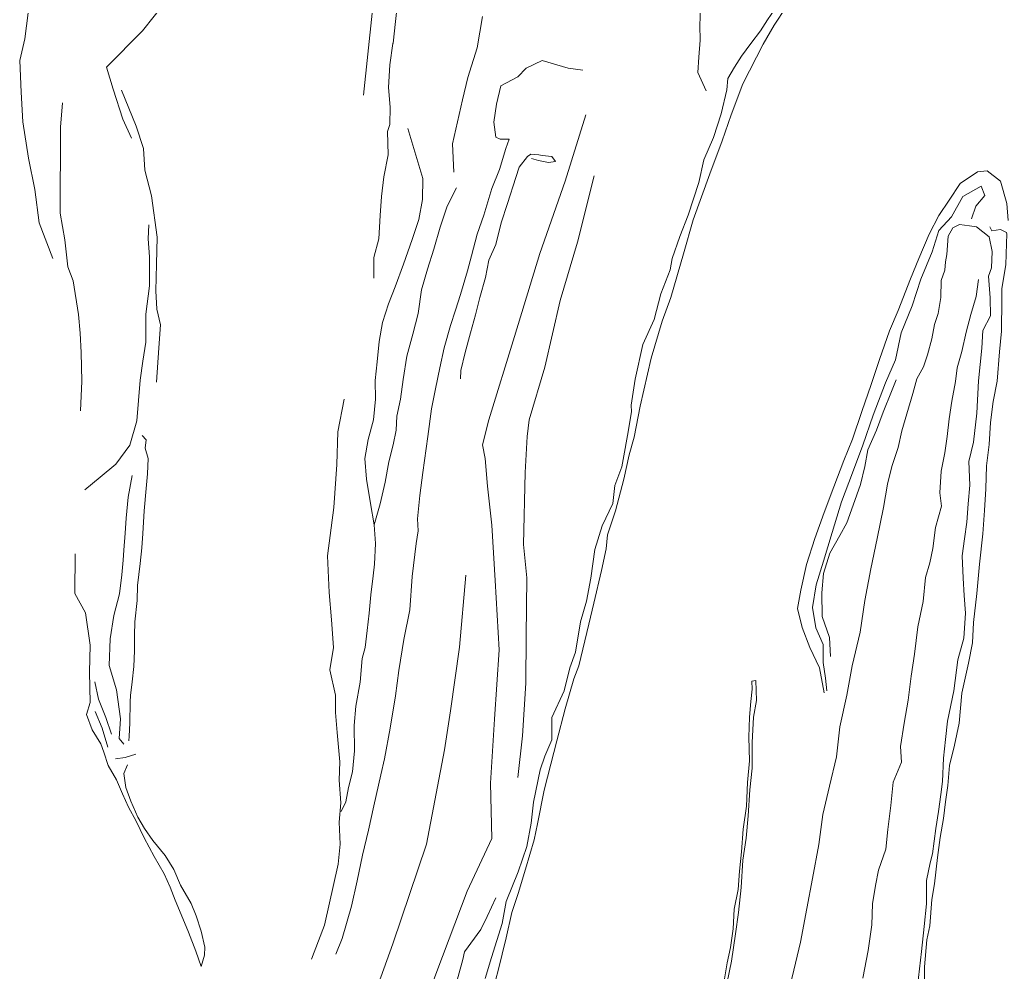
# Model space of a CAD drawing. Extents: x 683321 to 688873, y 7661944 to 7668387.
# Drawn here: x 686663.3 to 686841.5, y 7666101.9 to 7666273.6 of the extents above; entities that cross this region are included whole.
import ezdxf

# ---------------------------------------------------------------- set-up
doc = ezdxf.new("R2010")
doc.units = 0
doc.header["$MEASUREMENT"] = 0
doc.layers.add('01 CRESTA_Line', color=3, linetype='Continuous', lineweight=20)

msp = doc.modelspace()

# ---------------------------------------------------------------- linework, layer by layer
at = {"layer": '01 CRESTA_Line'}
for points in [[(686748.31, 7666097.51, 4074.71), (686749.53, 7666102.18, 4075.1), (686750.98, 7666108.1, 4075.59), (686752.05, 7666112.66, 4075.84), (686753.17, 7666116.09, 4076.38), (686754.49, 7666120.49, 4076.72), (686756.03, 7666125.78, 4077.32), (686756.63, 7666128.63, 4077.65), (686757.85, 7666134.69, 4078.3), (686759.08, 7666139.38, 4078.48), (686760.12, 7666143.59, 4078.9), (686761.66, 7666149.4, 4079.37), (686763.2, 7666154.78, 4079.95), (686764.07, 7666157.15, 4080.4), (686765.18, 7666161.62, 4080.63), (686765.88, 7666164.62, 4080.93), (686766.79, 7666168.46, 4081.49), (686768.17, 7666174.31, 4082.04), (686769.01, 7666178.2, 4082.54), (686769.28, 7666180.77, 4082.91), (686770.68, 7666185.05, 4083.49), (686772.22, 7666190.76, 4084.17), (686773.18, 7666195.16, 4084.29), (686774.06, 7666198.39, 4084.68), (686775.15, 7666203.96, 4085.21), (686777.15, 7666212.62, 4085.91), (686779.09, 7666219.27, 4086.51), (686780.7, 7666223.54, 4087.13), (686782.97, 7666231.45, 4087.74), (686784.69, 7666237.56, 4088.52), (686787.73, 7666245.85, 4089.17), (686789.92, 7666251.81, 4089.6), (686791.56, 7666256.47, 4090.43), (686793.68, 7666262.06, 4090.65), (686797.32, 7666269.21, 4091.01), (686799.33, 7666272.63, 4091.42), (686803.77, 7666279.47, 4091.68)], [(686683.45, 7666252.28, 4051.18), (686681.9, 7666255.69, 4051.24), (686680.19, 7666261.14, 4051.59), (686678.97, 7666265.11, 4051.7), (686685.46, 7666271.64, 4050.58), (686689.66, 7666276.93, 4050.31)], [(686727.16, 7666227.01, 4060.36), (686727.14, 7666230.76, 4060.27), (686728.06, 7666234.11, 4060.32), (686728.31, 7666238.31, 4060.23), (686728.56, 7666241.78, 4060.21), (686728.93, 7666245.3, 4060.17), (686729.74, 7666249.29, 4060.52), (686729.64, 7666253.46, 4060.24), (686730.05, 7666254.77, 4060.21), (686730.08, 7666257.87, 4059.92), (686729.8, 7666261.43, 4060.09), (686730.06, 7666265.52, 4060.11), (686730.59, 7666269.34, 4060.34), (686730.66, 7666269.42, 4060.36), (686731.05, 7666273.31, 4060.33), (686731.42, 7666276.52, 4060.3)], [(686799.41, 7666275.52, 4091.18), (686798.13, 7666273.59, 4091.08), (686796.85, 7666271.65, 4090.99), (686795.12, 7666269.34, 4090.76), (686793.39, 7666267.04, 4090.54), (686792.16, 7666265.05, 4090.42), (686790.94, 7666263.06, 4090.3), (686790.75, 7666261.02, 4090.35), (686789.74, 7666256.65, 4090), (686788.4, 7666252.4, 4089.47), (686786.64, 7666248.36, 4089.19), (686785.72, 7666244.26, 4088.81), (686783.78, 7666238.42, 4088.35), (686782.28, 7666234.57, 4087.96), (686780.92, 7666230.6, 4087.61), (686780.59, 7666228.56, 4087.4), (686778.9, 7666224.19, 4086.98), (686777.66, 7666219.57, 4086.33), (686775.62, 7666215.06, 4086.12), (686774.24, 7666208.83, 4085.46), (686773.54, 7666204.11, 4084.95), (686773.62, 7666202.96, 4085.05), (686772.87, 7666198.69, 4084.57), (686772.18, 7666194.97, 4084.22), (686771.87, 7666192.99, 4084.18), (686770.61, 7666189.63, 4083.79), (686770.25, 7666186.39, 4083.51), (686768.33, 7666182.37, 4082.79), (686767.01, 7666178.08, 4082.36), (686766.28, 7666172.91, 4081.71), (686765.5, 7666168.78, 4081.2), (686764.41, 7666165.07, 4080.89), (686763.47, 7666159.61, 4080.38), (686762.49, 7666156.75, 4080.11), (686761.44, 7666152.65, 4079.79), (686759.25, 7666147.83, 4079.33), (686759.26, 7666143.81, 4078.81), (686758, 7666140.83, 4078.54), (686757.11, 7666138.37, 4078.49), (686755.95, 7666132.56, 4077.88), (686755.48, 7666128.76, 4077.43), (686754.71, 7666124.58, 4076.91), (686753.15, 7666120, 4076.56), (686751.01, 7666114.61, 4075.98), (686750.31, 7666110.65, 4075.69), (686748.37, 7666104.56, 4075.16), (686747.22, 7666100.73, 4074.85)], [(686786.04, 7666275.71, 4085.91), (686785.91, 7666272.6, 4086.24), (686785.97, 7666269.92, 4086.52), (686785.75, 7666266.87, 4086.6), (686785.53, 7666264.12, 4086.8), (686787.04, 7666260.82, 4087.02)], [(686664.84, 7666274.85, 4039.76), (686664.26, 7666270.2, 4039.69), (686663.33, 7666266.3, 4039.49), (686663.61, 7666260.55, 4039.15), (686663.91, 7666255.24, 4038.88), (686664.92, 7666248.67, 4038.43), (686666.07, 7666243.01, 4038.14), (686666.81, 7666237, 4037.71), (686669.27, 7666230.6, 4037.78)], [(686725.31, 7666260.03, 4054.15), (686726.07, 7666267.42, 4054.88), (686726.84, 7666274.8, 4055.74)], [(686746.73, 7666274.19, 4070.17), (686745.76, 7666268.57, 4069.33), (686744.11, 7666263.23, 4067.86), (686743.12, 7666259.2, 4067.12), (686741.33, 7666251.28, 4065.83), (686741.54, 7666246.13, 4064.23)], [(686764.8, 7666264.53, 4071.27), (686762.2, 7666264.92, 4070.94), (686757.48, 7666266.29, 4069.95), (686754.63, 7666264.91, 4068.8), (686753.12, 7666263.35, 4068.3), (686750.03, 7666261.72, 4067.63), (686749.27, 7666258.41, 4067.02), (686748.77, 7666255.14, 4066.6), (686749.13, 7666252.45, 4065.8), (686749.93, 7666252.07, 4065.46), (686751.55, 7666252.11, 4065.05), (686750.97, 7666250.41, 4064.84), (686749.78, 7666246.65, 4064.49), (686748.41, 7666243.18, 4064.2), (686746.97, 7666238.41, 4063.5), (686745.78, 7666234.98, 4062.97), (686744.73, 7666231.05, 4062.31), (686744.02, 7666228.34, 4061.95), (686742.78, 7666224.08, 4061.34), (686741.87, 7666221.25, 4061.15), (686740.97, 7666218.47, 4060.79), (686739.84, 7666214.45, 4060.28), (686739.06, 7666210.88, 4059.98), (686738.24, 7666207.09, 4059.39), (686737.56, 7666203.45, 4058.89), (686736.88, 7666198.48, 4058.3), (686736.01, 7666191.98, 4057.27), (686735.45, 7666187.84, 4056.64), (686735, 7666183.61, 4056.15), (686735.12, 7666181.47, 4055.89), (686734.81, 7666179.17, 4055.58), (686734.08, 7666173.25, 4054.81), (686733.63, 7666167.23, 4053.98), (686732.56, 7666161.88, 4053.43), (686731.64, 7666156.28, 4052.71), (686731.04, 7666151.75, 4052.15), (686730.11, 7666145.92, 4051.68), (686729.1, 7666140.35, 4051.28), (686728.41, 7666137.48, 4051.08), (686727.14, 7666131.86, 4050.66), (686726.2, 7666127.52, 4050.31), (686725.1, 7666122.98, 4050), (686724.15, 7666118.36, 4049.68), (686723.11, 7666113.8, 4049.41), (686721.44, 7666107.99, 4049.31), (686720.32, 7666105.14, 4049.27)], [(686687.97, 7666208.31, 4050.35), (686688.41, 7666214.45, 4050.98), (686688.71, 7666218.61, 4051.44), (686688.01, 7666221.42, 4051.9), (686687.83, 7666224.76, 4052.08), (686687.98, 7666229.58, 4052.14), (686688.12, 7666234.4, 4052.21), (686687.05, 7666241.85, 4052.51), (686685.85, 7666246.51, 4052.24), (686685.61, 7666250.43, 4052.27), (686684.34, 7666254.42, 4052.31), (686681.68, 7666260.93, 4052.5)], [(686674.31, 7666203.13, 4040.67), (686674.54, 7666208.45, 4040.91), (686674.38, 7666213.63, 4041.13), (686674.25, 7666217.11, 4041.48), (686673.9, 7666220.51, 4041.81), (686672.95, 7666226.56, 4041.9), (686672.01, 7666229.1, 4042.04), (686671.47, 7666233.97, 4042.23), (686670.62, 7666238.75, 4042.61), (686670.64, 7666243.63, 4042.45), (686670.65, 7666248.96, 4042.32), (686670.66, 7666254.29, 4042.2), (686671.04, 7666258.64, 4042.53)], [(686725.25, 7666070.5, 4069.33), (686732.44, 7666085.5, 4068.99), (686738.5, 7666102, 4068.81), (686744, 7666116.5, 4069.02), (686748.44, 7666126, 4070.53), (686748.19, 7666136, 4070.51), (686748.87, 7666147.5, 4070.16), (686749.75, 7666160, 4069.95), (686749, 7666172.5, 4069.59), (686748.44, 7666182.5, 4069.81), (686747.62, 7666189.5, 4069.67), (686747.19, 7666194.5, 4068.88), (686746.75, 7666197, 4068.96), (686747.88, 7666201.5, 4068.94), (686752.5, 7666216.5, 4069.5), (686757.06, 7666231.5, 4070.01), (686761.63, 7666244.5, 4070.74), (686765.38, 7666256.5, 4071.33)], [(686733.27, 7666254.04, 4060.79), (686736, 7666245.01, 4063.86), (686735.91, 7666241.19, 4064.24), (686735.26, 7666237.63, 4063.86), (686734.03, 7666234.01, 4063.67), (686732.52, 7666229.53, 4063.26), (686730.98, 7666225.47, 4062.9), (686729.79, 7666222.38, 4062.73), (686728.71, 7666219.06, 4062.59), (686728.11, 7666215.59, 4062.27), (686727.75, 7666211.94, 4062.12), (686727.42, 7666208.6, 4061.48), (686727.43, 7666205.2, 4060.96), (686727.07, 7666201.49, 4059.99), (686726.11, 7666197.94, 4058.55), (686725.53, 7666194.5, 4058.19), (686725.83, 7666190.79, 4057.85), (686726.57, 7666186.42, 4057.2), (686727.22, 7666182.56, 4057.05), (686727.47, 7666179.17, 4056.99), (686727.25, 7666175.47, 4056.38), (686727.06, 7666173.35, 4056.05), (686726.6, 7666169.96, 4055.28), (686726.32, 7666166.62, 4054.46), (686725.96, 7666163.52, 4053.99), (686725.56, 7666160.46, 4053.48), (686725.06, 7666158.45, 4053.41), (686724.7, 7666154.18, 4052.86), (686723.92, 7666149.87, 4052.64), (686723.59, 7666146.35, 4052.64), (686723.64, 7666141.81, 4052.19), (686723.3, 7666137.99, 4051.54), (686722.59, 7666135.21, 4051.35), (686722.11, 7666132.61, 4051.08), (686721.29, 7666130.85, 4050.5)], [(686755.58, 7666248.59, 4065.91), (686756.84, 7666248.28, 4065.92), (686758.64, 7666247.9, 4066.09), (686759.92, 7666248.09, 4066.2), (686759.26, 7666249, 4066.11), (686757.48, 7666249.17, 4066), (686756.91, 7666249.27, 4066.11), (686755.45, 7666249.38, 4065.99), (686754.83, 7666248.96, 4065.94), (686753.37, 7666247.03, 4064.71), (686752.76, 7666245.17, 4064.34), (686751.26, 7666240.48, 4063.58), (686750.13, 7666237.03, 4062.96), (686749.12, 7666233.1, 4062.4), (686747.9, 7666230.29, 4062.01), (686747.25, 7666227.18, 4061.43), (686746.27, 7666223.56, 4060.93), (686745.48, 7666220.42, 4060.43), (686744.59, 7666217.19, 4060.33), (686743.61, 7666213.62, 4059.95), (686742.81, 7666210.41, 4059.68), (686742.8, 7666208.91, 4059.74)], [(686766.87, 7666245.5, 4075.15), (686763.88, 7666233.5, 4075.32), (686760.75, 7666223, 4075.49), (686758, 7666211, 4075.84), (686755.12, 7666201.5, 4076.15), (686754.81, 7666198.5, 4076.27), (686754.44, 7666192, 4076.64), (686754.13, 7666179, 4075.54), (686754.75, 7666173, 4075.57), (686754.63, 7666162.5, 4074.98), (686754.56, 7666154, 4074.84), (686753.94, 7666144.5, 4075.67), (686753.12, 7666137, 4075.91)], [(686841.49, 7666237.46, 4091.53), (686841.25, 7666240.5, 4091.08), (686840.08, 7666244.54, 4090.65), (686837.69, 7666246.4, 4090.14), (686835.94, 7666246.23, 4089.95), (686832.86, 7666244.1, 4089.57), (686830.82, 7666241.12, 4089.05), (686829.01, 7666238.31, 4088.71), (686827.24, 7666234.95, 4088.42), (686825.38, 7666230.6, 4087.9), (686823.85, 7666226.91, 4087.57), (686821.68, 7666221.2, 4086.93), (686820.11, 7666217.54, 4086.58), (686818.32, 7666212.39, 4086.14), (686816.78, 7666207.87, 4085.65), (686815.13, 7666203.02, 4085.24), (686813.45, 7666198, 4084.83), (686811.89, 7666194.14, 4084.36), (686810.03, 7666189.42, 4083.89), (686808.31, 7666184.79, 4083.34), (686806.64, 7666180.1, 4082.88), (686805.14, 7666175.4, 4082.37), (686804.1, 7666170.77, 4082.12), (686803.54, 7666167.46, 4081.84), (686804.34, 7666164.04, 4081.74), (686805.76, 7666160.44, 4081.68), (686807.47, 7666156.75, 4081.65), (686808.29, 7666152.26, 4081.71)], [(686808.78, 7666152.62, 4081.8), (686808.57, 7666154.89, 4081.74), (686808.12, 7666157.76, 4081.64), (686808.11, 7666160.95, 4081.64), (686806.8, 7666163.96, 4081.86), (686806.22, 7666167.67, 4082.01), (686806.85, 7666171.71, 4081.88), (686808.17, 7666175.98, 4082.54), (686809.74, 7666181.17, 4082.99), (686811.45, 7666186.69, 4083.53), (686813.41, 7666191.94, 4084.14), (686815.28, 7666196.93, 4084.64), (686817.13, 7666202.36, 4084.94), (686819.36, 7666208.19, 4085.76), (686821.2, 7666212.29, 4085.73), (686822.22, 7666217.2, 4086.4), (686824.17, 7666222.02, 4086.9), (686825.73, 7666226.88, 4087.55), (686827.8, 7666231.8, 4088.07), (686828.97, 7666235.6, 4088.36), (686831.27, 7666238.11, 4088.73), (686833.34, 7666241.74, 4089.45), (686836.62, 7666243.63, 4089.93), (686837.25, 7666241.96, 4090.4), (686835.63, 7666240.03, 4090.76), (686834.86, 7666237.72, 4090.82)], [(686742.08, 7666243.31, 4063.96), (686740.37, 7666240.04, 4063.93), (686739.1, 7666236.21, 4063.86), (686737.96, 7666232.25, 4063.4), (686736.8, 7666228.63, 4063.03), (686735.72, 7666224.94, 4062.85), (686735.13, 7666220.67, 4062.46), (686734.19, 7666216.96, 4062.1), (686733.11, 7666212.99, 4061.72), (686732.43, 7666208.74, 4061.46), (686731.98, 7666205.19, 4060.77), (686731.3, 7666202.14, 4060.29), (686731.17, 7666199.62, 4059.37), (686730.64, 7666196.98, 4058.3), (686729.84, 7666193.9, 4057.86), (686729.19, 7666190.26, 4057.59), (686728.31, 7666186.33, 4057.44), (686727.22, 7666182.56, 4057.05)], [(686686.58, 7666236.67, 4051.05), (686686.47, 7666234.14, 4050.82), (686686.69, 7666230.9, 4050.76), (686686.69, 7666225.66, 4049.93), (686686.08, 7666220.56, 4049.38), (686686.03, 7666215.47, 4048.9), (686685.54, 7666212.07, 4048.68), (686685.05, 7666208.67, 4048.52), (686684.74, 7666204.98, 4048.42), (686684.44, 7666201.3, 4049.57), (686683.17, 7666196.95, 4048.65), (686680.65, 7666193.49, 4045.79), (686677.85, 7666191.17, 4043.52), (686675.05, 7666188.84, 4040.98)], [(686825.16, 7666099.38, 4107.1), (686825.5, 7666102.5, 4106.92), (686825.84, 7666105.62, 4106.74), (686826.33, 7666110.1, 4106.35), (686826.75, 7666114.21, 4106), (686826.76, 7666118.44, 4105.57), (686827.44, 7666121.61, 4105.18), (686827.82, 7666123.24, 4105.21), (686828.46, 7666127.8, 4104.6), (686828.9, 7666130.86, 4104.29), (686829.33, 7666133.92, 4103.98), (686829.63, 7666136.28, 4103.82), (686829.8, 7666140.46, 4103.41), (686830.18, 7666143.82, 4103.04), (686830.56, 7666147.18, 4102.67), (686831.68, 7666152.61, 4102.14), (686832.42, 7666158.19, 4101.54), (686833.48, 7666162.12, 4101.29), (686833.77, 7666166.65, 4100.73), (686833.58, 7666169.79, 4100.31), (686833.39, 7666172.94, 4099.88), (686833.21, 7666176.99, 4099.63), (686833.62, 7666180.02, 4099.34), (686834.02, 7666183.06, 4099.06), (686834.3, 7666186.37, 4098.72), (686834.57, 7666189.68, 4098.39), (686834.37, 7666194, 4097.81), (686835.24, 7666197.49, 4097.67), (686835.86, 7666202.72, 4097.04), (686836.16, 7666208.51, 4096.55), (686836.44, 7666211.47, 4096.13), (686836.73, 7666214.43, 4095.71), (686836.91, 7666217.6, 4095.14), (686838.27, 7666220.22, 4094.63), (686838.24, 7666223.51, 4094.03), (686837.95, 7666227.39, 4093.51), (686838.5, 7666228.9, 4093.52), (686838.6, 7666231.86, 4093.07), (686838.03, 7666234.48, 4092.68), (686835.8, 7666236.26, 4091.34), (686834.49, 7666236.44, 4091.24), (686832.7, 7666236.7, 4091), (686831.5, 7666236.13, 4090.8), (686830.67, 7666234.59, 4090.75), (686830.41, 7666231.31, 4090.45), (686830.2, 7666229.98, 4090.36), (686830.08, 7666228.45, 4090.46), (686829.39, 7666226.64, 4090.52), (686829.35, 7666223.55, 4090.54), (686828.88, 7666220.66, 4090.57), (686828.23, 7666218.68, 4090.7), (686827.73, 7666216.07, 4090.43), (686826.95, 7666213.21, 4090.43), (686826.24, 7666211.02, 4090.74), (686825.04, 7666208.86, 4090.33), (686824.28, 7666206.25, 4090.51), (686823.21, 7666202.6, 4090.4), (686822.34, 7666199.5, 4090.62), (686821.64, 7666196.5, 4090.64), (686820.51, 7666193.08, 4090.47), (686819.74, 7666189.91, 4090.42), (686819.03, 7666185.67, 4090.19), (686817.88, 7666180.11, 4090.16), (686816.72, 7666174.64, 4090.16), (686815.65, 7666168.91, 4090.19), (686814.78, 7666163.22, 4090.18), (686813.38, 7666157.12, 4090.11), (686812.43, 7666151.87, 4090.11), (686811.12, 7666146.12, 4090.06), (686810.52, 7666140.74, 4090.04), (686809.29, 7666135.46, 4090.04), (686808.07, 7666130.3, 4090.05), (686807.33, 7666124.93, 4089.98), (686806.22, 7666118.81, 4089.97), (686805.17, 7666113.39, 4089.98), (686804.07, 7666107.32, 4089.95), (686802.83, 7666102.23, 4089.97), (686801.91, 7666098.3, 4089.99)], [(686838.2, 7666236.29, 4092.39), (686838.52, 7666235.54, 4092.66), (686840.09, 7666235.81, 4092.77), (686841.21, 7666235.28, 4092.81), (686841.25, 7666234.99, 4092.98), (686841.19, 7666233.26, 4093.14), (686841.06, 7666229.43, 4093.51), (686840.32, 7666225.19, 4094.13), (686840.37, 7666223.17, 4094.51), (686840.3, 7666217.45, 4095.31), (686839.91, 7666213.78, 4095.87), (686839.49, 7666208.48, 4096.51), (686838.76, 7666204.78, 4096.97), (686838.27, 7666201, 4097.4), (686838.04, 7666197.03, 4097.79), (686837.56, 7666193.2, 4098.25), (686837.48, 7666189.04, 4098.62), (686837.22, 7666185.16, 4099.09), (686836.89, 7666180.95, 4099.51), (686836.3, 7666175.46, 4099.94), (686835.81, 7666170.18, 4100.45), (686835.22, 7666164.96, 4100.98), (686835.04, 7666161.3, 4101.48), (686834.35, 7666157.61, 4101.9), (686833.16, 7666152.21, 4102.4), (686832.65, 7666146.79, 4102.8), (686831.82, 7666142.81, 4103.21), (686830.93, 7666139.13, 4103.59), (686830.59, 7666135.57, 4103.98), (686830.21, 7666132.59, 4104.21), (686829.83, 7666129.61, 4104.43), (686829.23, 7666126.18, 4104.86), (686828.73, 7666122.59, 4105.31), (686828.22, 7666117.83, 4105.64), (686827.71, 7666114.98, 4105.98), (686827.35, 7666110.25, 4106.31), (686826.8, 7666107.75, 4106.7), (686826.39, 7666102.86, 4107.11), (686826.42, 7666098.26, 4107.48)], [(686815.26, 7666100.79, 4100.5), (686816.22, 7666105.83, 4100.75), (686816.89, 7666110.45, 4100.19), (686817.04, 7666114.24, 4100.31), (686817.59, 7666117.53, 4100.26), (686818.13, 7666120.31, 4100.3), (686819.41, 7666124.07, 4100.09), (686819.8, 7666127.6, 4100.14), (686820.31, 7666131.97, 4099.84), (686820.78, 7666136.14, 4099.51), (686822.24, 7666139.78, 4099.62), (686822.05, 7666142.58, 4099.45), (686822.75, 7666146.78, 4099.19), (686823.44, 7666150.92, 4098.98), (686824.01, 7666155.25, 4098.61), (686824.62, 7666159.23, 4098.3), (686825.2, 7666164.18, 4097.99), (686826.15, 7666168.72, 4097.6), (686826.6, 7666173.07, 4097.6), (686827.39, 7666175.71, 4097.69), (686827.92, 7666178.31, 4096.91), (686828.39, 7666182.05, 4096.51), (686829.47, 7666185.91, 4096.11), (686829.19, 7666188.31, 4096.19), (686829.41, 7666192.26, 4095.71), (686830.07, 7666195.52, 4095.11), (686830.46, 7666198.5, 4095.04), (686830.87, 7666201.66, 4094.96), (686831.34, 7666204.85, 4094.66), (686832.01, 7666208.43, 4094.07), (686832.31, 7666210.87, 4094.02), (686833.13, 7666213.83, 4093.68), (686833.94, 7666217.28, 4093.68), (686834.74, 7666220.48, 4093.85), (686835.73, 7666223.7, 4093.21), (686836.15, 7666226.81, 4093.24)], [(686809.44, 7666158.8, 4082.08), (686809.3, 7666162.22, 4081.8), (686807.95, 7666166, 4082.15), (686807.91, 7666170.27, 4082.46), (686808.17, 7666173.79, 4082.66), (686809.32, 7666177.47, 4082.98), (686811.13, 7666180.65, 4083.45), (686812.39, 7666182.89, 4083.71), (686813.52, 7666186.12, 4084.1), (686814.86, 7666189.85, 4084.54), (686815.62, 7666193.09, 4084.7), (686816.18, 7666196.1, 4085.08), (686817.74, 7666199.62, 4085.51), (686818.98, 7666202.89, 4086.24), (686820.43, 7666206.61, 4085.81), (686821.32, 7666208.7, 4085.7)], [(686715.92, 7666104.24, 4049), (686717.15, 7666107.55, 4049.31), (686718.23, 7666110.39, 4049.83), (686720.72, 7666121.37, 4050.28), (686721.08, 7666124.96, 4050.29), (686720.93, 7666128.97, 4050.64), (686721.2, 7666132.45, 4050.65), (686720.9, 7666136.54, 4050.58), (686721.03, 7666139.8, 4050.59), (686720.54, 7666145.12, 4050.65), (686720.23, 7666148.69, 4050.64), (686720.22, 7666151.83, 4050.74), (686719.23, 7666156.41, 4050.89), (686719.89, 7666160.42, 4050.63), (686719.51, 7666165.42, 4050.68), (686719.07, 7666170.36, 4050.74), (686718.8, 7666176.96, 4051.2), (686719.93, 7666185.66, 4052.69), (686720.46, 7666193.44, 4054.28), (686720.67, 7666199.35, 4054.24), (686721.79, 7666205.23, 4056.03)], [(686685.42, 7666198.67, 4049.75), (686686.1, 7666197.87, 4049.41), (686685.91, 7666196.35, 4049.29), (686686.5, 7666194.49, 4048.51), (686686.38, 7666191.77, 4048.2), (686686.11, 7666189.13, 4047.95), (686685.78, 7666185.05, 4047.64), (686685.49, 7666180.99, 4047.22), (686685.32, 7666178.41, 4046.97), (686685.05, 7666175.57, 4046.7), (686684.55, 7666171.64, 4046.25), (686684.48, 7666168.94, 4045.97), (686684.08, 7666165.08, 4045.64), (686684, 7666162.58, 4045.34), (686684.02, 7666159.84, 4044.99), (686683.89, 7666157.03, 4044.65), (686683.6, 7666154.24, 4044.33), (686683.31, 7666151.78, 4044.29), (686683.23, 7666150.62, 4044.2), (686683.19, 7666146.8, 4043.9), (686683.04, 7666144.47, 4043.62), (686683.02, 7666143.59, 4043.59)], [(686682.07, 7666143.03, 4043.56), (686681.23, 7666144.02, 4043.48), (686681.47, 7666147.57, 4043.88), (686680.79, 7666152.81, 4044.24), (686679.43, 7666157.17, 4044.52), (686679.6, 7666161.99, 4045.08), (686680.3, 7666166.18, 4045.49), (686681.33, 7666170.11, 4045.92), (686681.75, 7666173.52, 4046.04), (686681.96, 7666176.16, 4046.36), (686682.11, 7666177.99, 4046.6), (686682.35, 7666181.06, 4046.99), (686682.52, 7666183.75, 4047.32), (686682.86, 7666187.55, 4047.81), (686683.59, 7666191.46, 4048.31)], [(686673.3, 7666177.34, 4041.62), (686673.24, 7666170.18, 4041.66), (686675.21, 7666166.68, 4041.68), (686676.03, 7666160.86, 4043.91), (686675.91, 7666155.99, 4043.62), (686676.02, 7666150.53, 4043.28), (686675.37, 7666148.36, 4040.91), (686676.36, 7666145.57, 4040.08), (686677.96, 7666143.06, 4041.97), (686678.46, 7666141.56, 4041.86), (686679.29, 7666139.15, 4042), (686680.75, 7666136.59, 4042.17), (686681.84, 7666134.06, 4042.36), (686682.95, 7666131.63, 4042.65), (686684.3, 7666129.12, 4042.86), (686685.78, 7666126.11, 4043.19), (686687.56, 7666122.78, 4043.46), (686689.39, 7666119.62, 4043.71), (686690.43, 7666117.2, 4043.8), (686691.34, 7666114.87, 4043.95), (686692.45, 7666112.29, 4044.11), (686693.76, 7666109.1, 4044.17), (686695.08, 7666105.7, 4044.22), (686696, 7666102.91, 4044.23), (686696.63, 7666104.96, 4044.14), (686696.71, 7666106.39, 4044.2), (686696.01, 7666109.31, 4044.19), (686695.12, 7666112.04, 4043.96), (686694.21, 7666114.3, 4043.92), (686692.33, 7666117.59, 4043.75), (686691.11, 7666120.41, 4043.74), (686689.55, 7666122.92, 4043.6), (686687.33, 7666125.66, 4043.2), (686685.81, 7666127.78, 4043.03), (686684.62, 7666129.87, 4042.81), (686683.36, 7666132.75, 4042.54), (686682.44, 7666135.22, 4042.33), (686682.07, 7666137.7, 4042.06), (686682.77, 7666139.26, 4042.12)], [(686743.75, 7666173.5, 4062.37), (686742.62, 7666160.5, 4062.44), (686740.94, 7666149, 4062.77), (686739.88, 7666142, 4062.89), (686736.62, 7666125, 4062.55), (686730.56, 7666107, 4062.55), (686728.44, 7666101, 4062.75), (686723.25, 7666088.5, 4061.97), (686721.34, 7666083.91, 4061.92), (686722.11, 7666080.08, 4062.18), (686723.29, 7666077.19, 4062.26), (686723.63, 7666073.86, 4064.66), (686723.29, 7666069.93, 4066.91), (686723.24, 7666065.02, 4069.38), (686722.27, 7666058.71, 4069.41), (686721.65, 7666054.47, 4069.32), (686720.33, 7666050.12, 4068.47), (686718.86, 7666041.76, 4069.13), (686717.92, 7666038.52, 4069.19)], [(686790.84, 7666100.08, 4079.87), (686791.62, 7666103.87, 4079.75), (686792.35, 7666108.83, 4079.73), (686792.9, 7666112.64, 4079.6), (686793.33, 7666117.14, 4079.79), (686793.66, 7666122.11, 4079.8), (686794.23, 7666126.08, 4080.02), (686794.6, 7666130.11, 4080.06), (686794.92, 7666134.75, 4080.29), (686795.35, 7666138.66, 4080.1), (686795.33, 7666143.33, 4080.04), (686795.6, 7666147.9, 4079.88), (686796.11, 7666150.86, 4079.8), (686796, 7666154.47, 4079.62), (686795.28, 7666154.37, 4079.64), (686795.35, 7666152.91, 4079.75), (686795.1, 7666150.72, 4079.8), (686794.85, 7666147.85, 4080), (686794.76, 7666144.26, 4079.93), (686794.85, 7666139.98, 4080.27), (686794.48, 7666136.09, 4080.11), (686794.29, 7666131.81, 4080.24), (686793.72, 7666127.7, 4080.11), (686793.44, 7666123.57, 4079.87), (686793.07, 7666120.11, 4079.86), (686792.8, 7666116.78, 4079.77), (686792.1, 7666113.23, 4079.79), (686791.92, 7666109.72, 4079.56), (686791.42, 7666106.37, 4079.61), (686790.85, 7666103.56, 4079.68), (686790.37, 7666100.7, 4079.77)], [(686679.86, 7666144.81, 4043.45), (686678.84, 7666147.83, 4043.44), (686677.55, 7666151.12, 4043.64), (686676.85, 7666154.23, 4043.68)], [(686679.21, 7666142.48, 4043.52), (686678.18, 7666145.88, 4043.57), (686676.91, 7666148.89, 4043.53)], [(686684.25, 7666141.19, 4042.26), (686683.31, 7666140.93, 4042.16), (686682.35, 7666140.59, 4041.96), (686680.59, 7666140.39, 4041.66)], [(686749.16, 7666115.28, 4074.96), (686747.58, 7666111.92, 4074.65), (686746.43, 7666109.61, 4073.74), (686743.51, 7666105.59, 4073.64), (686743.22, 7666104.16, 4073.18), (686741.71, 7666098.68, 4072.96)]]:
    msp.add_polyline3d(points, dxfattribs=at)

doc.saveas('drawing.dxf')
